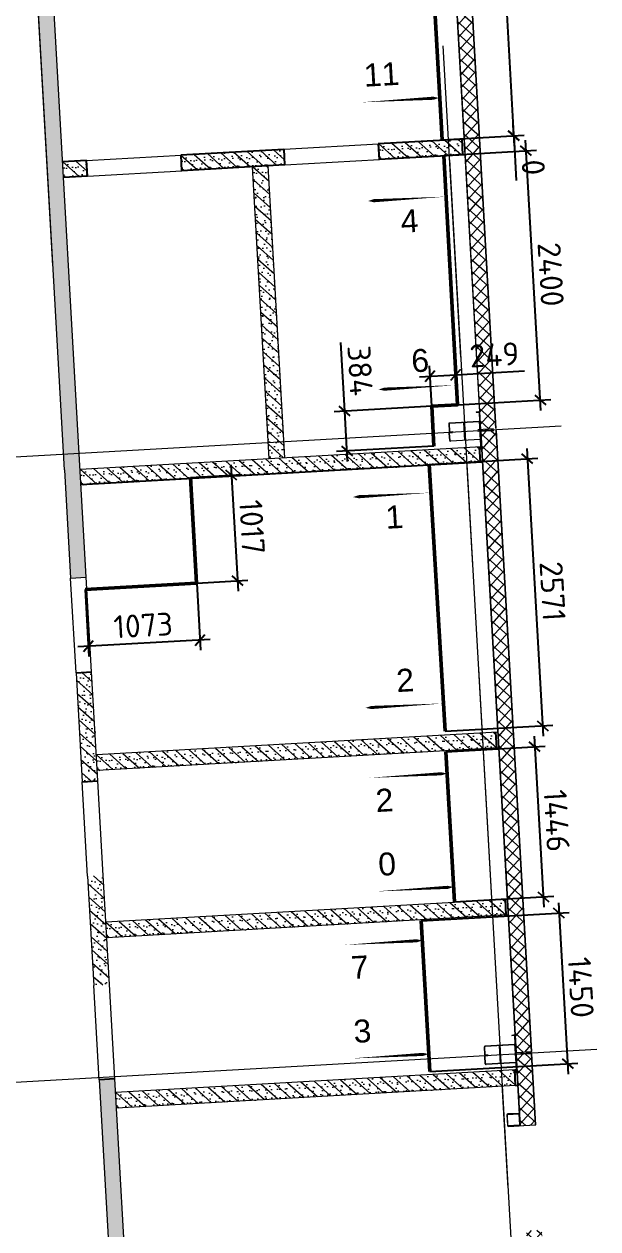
# Model space of a CAD drawing. Header units: metres. Extents: x 107714.6 to 107779.2, y 110780.1 to 110851.4.
# Drawn here: x 107726.1 to 107731.61, y 110809.56 to 110821.14 of the extents above; entities that cross this region are included whole.
import ezdxf
from ezdxf import colors
from ezdxf.entities.mleader import LeaderData, LeaderLine
from ezdxf.math import Vec2, Vec3

# ---------------------------------------------------------------- set-up
doc = ezdxf.new("R2010")
doc.units = ezdxf.units.M
doc.header["$PDMODE"] = 35
doc.header["$PDSIZE"] = 0.001
for name, pattern in [('_ШПТ__20_т__2_5__Линия сетки', [25, 20, -2.5, 0, -2.5]), ('CENTER', [50.8, 31.75, -6.35, 6.35, -6.35]), ('XKITLINE03', [6, 3, -1, 1, -1]), ('невидимаяX2', [19.05, 12.7, -6.35])]:
    doc.linetypes.add(name, pattern=pattern)
for name, color, linetype in [('2023.11.08_В_ОТКЛОНЕНИЯ', 7, 'Continuous'), ('_1-1_ Внутренние стены', 7, 'Continuous'), ('размеры факт', 7, 'Continuous')]:
    doc.layers.add(name, color=color, linetype=linetype)
for name, color, linetype, lineweight in [('Other', 250, 'Continuous', 0), ('ГКЛ', 250, 'Continuous', 50), ('ОСИ', 251, 'CENTER', 18), ('панели', 7, 'Continuous', 9), ('Размерные', 45, 'Continuous', 15), ('Стены', 7, 'Continuous', 18), ('Стены разрез', 7, 'Continuous', 30)]:
    doc.layers.add(name, color=color, linetype=linetype, lineweight=lineweight)
doc.layers.add('Вспомогательные', color=6, linetype='Continuous', plot=False)
doc.layers.add('Несущие колонны', color=7, linetype='Continuous', lineweight=18, true_color=0x800040)
doc.styles.add('AxeAndPointZ', font='arial.ttf')
doc.styles.add('GOST 2.304 type A', font='isocpeur.ttf')
doc.styles.add('ISOCPEUR', font='isocpeur.ttf', dxfattribs={"height": 375})
doc.dimstyles.new('ISO-25', dxfattribs={"dimtxt": 0.22, "dimasz": 0.1, "dimexe": 0.1, "dimexo": 0, "dimgap": 0.06, "dimtad": 1, "dimdec": 0, "dimlfac": 1000, "dimtxsty": 'GOST 2.304 type A', "dimblk": 'OBLIQUE', "dimcen": 2.5, "dimdle": 0.1, "dimadec": 0, "dimazin": 0, "dimtfac": 1, "dimtdec": 0, "dimtmove": 0, "dimatfit": 3, "dimfxl": 1, "dimarcsym": 0})
pattern_1 = [(318.25305, (107716.84761, 110843.49968), (0.0998763, 0.1119139), [])]
pattern_2 = [(318.25305, (107716.84761, 110843.49968), (0.05659657, 0.06341789), []), (48.25305, (107716.84761, 110843.49968), (-0.06341789, 0.05659657), [])]

# ---------------------------------------------------------------- blocks, each defined once
blk = doc.blocks.new('243_КолоннаНесущая_Труба_ГОСТ 30245-2003 - 120x120x5-V6-_О__L1_0_000_')
at = {"layer": 'Несущие колонны', "color": 7, "lineweight": 5}
for p, q in [((-60, 51), (-60, -51)), ((-55, -51), (-55, 51)), ((51, 60), (-51, 60)), ((-51, 55), (51, 55)), ((55, 51), (55, -51)), ((60, -51), (60, 51)), ((51, -55), (-51, -55)), ((-51, -60), (51, -60))]:
    blk.add_line(p, q, dxfattribs=at)
for centre, radius, start, end in [((-51, 51), 9, 90, 180), ((-51, 51), 4, 90, 180), ((51, 51), 9, 0, 90), ((51, 51), 4, 0, 90), ((-51, -51), 9, 180, 270), ((-51, -51), 4, 180, 270), ((51, -51), 4, 270, 0), ((51, -51), 9, 270, 360)]:
    blk.add_arc(centre, radius, start, end, dxfattribs=at)
blk = doc.blocks.new('к3')
at = {"color": 0, "linetype": 'ByBlock', "lineweight": -2, "ltscale": 200}
for p, q in [((4147418, 542806), (4147418, 542828)), ((4147421, 542806), (4147421, 542828)), ((4147426, 542836), (4147505, 542836)), ((4147426, 542833), (4147505, 542833)), ((4147510, 542828), (4147510, 542544)), ((4147513, 542828), (4147513, 542544)), ((4147683, 542828), (4147683, 542544)), ((4147686, 542828), (4147686, 542544)), ((4147770, 542836), (4147691, 542836)), ((4147770, 542833), (4147691, 542833)), ((4147775, 542806), (4147775, 542828)), ((4147778, 542806), (4147778, 542828)), ((4147418, 542806), (4147421, 542806)), ((4147778, 542806), (4147775, 542806)), ((4147518, 542539), (4147589, 542539)), ((4147518, 542536), (4147589, 542536)), ((4147594, 542544), (4147594, 542567)), ((4147594, 542567), (4147597, 542567)), ((4147597, 542544), (4147597, 542567)), ((4147599, 542544), (4147599, 542567)), ((4147602, 542567), (4147599, 542567)), ((4147602, 542544), (4147602, 542567)), ((4147678, 542539), (4147607, 542539)), ((4147678, 542536), (4147607, 542536))]:
    blk.add_line(p, q, dxfattribs=at)
for centre, radius, start, end in [((4147426, 542828), 8, 90, 180), ((4147426, 542828), 5, 90, 180), ((4147505, 542828), 8, 0, 90), ((4147505, 542828), 5, 0, 90), ((4147691, 542828), 8, 90, 180), ((4147691, 542828), 5, 90, 180), ((4147770, 542828), 8, 0, 90), ((4147770, 542828), 5, 0, 90), ((4147518, 542544), 8, 180, 270), ((4147518, 542544), 5, 180, 270), ((4147589, 542544), 8, 270, 0), ((4147589, 542544), 5, 270, 0), ((4147607, 542544), 8, 180, 270), ((4147607, 542544), 5, 180, 270), ((4147678, 542544), 5, 270, 0), ((4147678, 542544), 8, 270, 0)]:
    blk.add_arc(centre, radius, start, end, dxfattribs=at)
at = {"layer": 'Вспомогательные', "color": 0, "ltscale": 10}
for p, q in [((4147690, 542836), (4147505, 542836)), ((4147683, 542686), (4147513, 542686))]:
    blk.add_line(p, q, dxfattribs=at)
blk = doc.blocks.new('_Oblique')
at = {"color": 0, "linetype": 'ByBlock', "lineweight": -2}
blk.add_line((-0.5, -0.5), (0.5, 0.5), dxfattribs=at)
blk = doc.blocks.new('*D49')
at = {"layer": 'Defpoints', "color": 0, "lineweight": 9, "transparency": 16777216}
for p in [(107729.95, 110822.925), (107730.115, 110820.025, 0.021), (107730.801, 110820.064)]:
    blk.add_point(p, dxfattribs=at)
at = {"layer": 'ГКЛ', "color": 0, "lineweight": -2, "transparency": 16777216}
for p, q in [((107729.95, 110822.925), (107730.736, 110822.969)), ((107730.631, 110823.063), (107730.807, 110819.964)), ((107730.115, 110820.025), (107730.901, 110820.07))]:
    blk.add_line(p, q, dxfattribs=at)
at = {"layer": 'ГКЛ', "color": 0, "lineweight": -2, "transparency": 16777216, "xscale": 0.1, "yscale": 0.1, "zscale": 0.1}
for p, rotation in [((107730.636, 110822.964), 93.25304974487426), ((107730.801, 110820.064), 273.2530497448743)]:
    blk.add_blockref('_Oblique', p, dxfattribs=dict(at, rotation=rotation))
at = {"layer": 'ГКЛ', "color": 0, "lineweight": 9, "transparency": 16777216, "insert": (107730.888, 110821.524), "char_height": 0.22, "attachment_point": 5, "rotation": 273.253, "style": 'GOST 2.304 type A'}
blk.add_mtext('2904', dxfattribs=at)
blk = doc.blocks.new('*D50')
at = {"layer": 'Defpoints', "color": 0, "lineweight": 9, "transparency": 16777216}
for p in [(107730.115, 110820.025, 0.021), (107730.115, 110820.025, 0.021), (107730.803, 110820.064)]:
    blk.add_point(p, dxfattribs=at)
at = {"layer": 'ГКЛ', "color": 0, "lineweight": -2, "transparency": 16777216}
for p, q in [((107730.115, 110820.025), (107730.903, 110820.07)), ((107730.115, 110820.025), (107730.903, 110820.07)), ((107730.803, 110820.064), (107730.797, 110820.164)), ((107730.803, 110820.064), (107730.827, 110819.635))]:
    blk.add_line(p, q, dxfattribs=at)
at = {"layer": 'ГКЛ', "color": 0, "lineweight": -2, "transparency": 16777216, "xscale": 0.1, "yscale": 0.1, "zscale": 0.1}
for rotation in [273.2530497448743, 93.25304974487426]:
    blk.add_blockref('_Oblique', (107730.803, 110820.064), dxfattribs=dict(at, rotation=rotation))
at = {"layer": 'ГКЛ', "color": 0, "lineweight": 9, "transparency": 16777216, "insert": (107730.991, 110819.76), "char_height": 0.22, "attachment_point": 5, "rotation": 273.253, "style": 'GOST 2.304 type A'}
blk.add_mtext('0', dxfattribs=at)
blk = doc.blocks.new('*D53')
at = {"layer": 'Defpoints', "color": 0, "lineweight": 9, "transparency": 16777216}
for p in [(107730.246, 110817.766), (107730.014, 110817.464, -0.02), (107730.263, 110817.478, -0.02)]:
    blk.add_point(p, dxfattribs=at)
at = {"layer": 'ГКЛ', "color": 0, "lineweight": -2, "transparency": 16777216}
for p, q in [((107729.898, 110817.747), (107730.246, 110817.766)), ((107730.014, 110817.464), (107729.992, 110817.852)), ((107730.263, 110817.478), (107730.241, 110817.866)), ((107730.246, 110817.766), (107730.905, 110817.804))]:
    blk.add_line(p, q, dxfattribs=at)
at = {"layer": 'ГКЛ', "color": 0, "lineweight": -2, "transparency": 16777216, "xscale": 0.1, "yscale": 0.1, "zscale": 0.1}
for p, rotation in [((107729.998, 110817.752), 183.2530497448743), ((107730.246, 110817.766), 3.253049744874275)]:
    blk.add_blockref('_Oblique', p, dxfattribs=dict(at, rotation=rotation))
at = {"layer": 'ГКЛ', "color": 0, "lineweight": 9, "transparency": 16777216, "insert": (107730.616, 110817.958), "char_height": 0.22, "attachment_point": 5, "rotation": 3.253, "style": 'GOST 2.304 type A'}
blk.add_mtext('249', dxfattribs=at)
blk = doc.blocks.new('*D54')
at = {"layer": 'Defpoints', "color": 0, "lineweight": 9, "transparency": 16777216}
for p in [(107729.179, 110817.417), (107730.014, 110817.464, -0.02), (107730.036, 110817.081, -0.02)]:
    blk.add_point(p, dxfattribs=at)
at = {"layer": 'ГКЛ', "color": 0, "lineweight": -2, "transparency": 16777216}
for p, q in [((107729.179, 110817.417), (107729.141, 110818.076)), ((107730.014, 110817.464), (107729.079, 110817.411)), ((107729.206, 110816.933), (107729.179, 110817.417)), ((107730.036, 110817.081), (107729.101, 110817.027))]:
    blk.add_line(p, q, dxfattribs=at)
at = {"layer": 'ГКЛ', "color": 0, "lineweight": -2, "transparency": 16777216, "xscale": 0.1, "yscale": 0.1, "zscale": 0.1}
for p, rotation in [((107729.179, 110817.417), 93.25304974487426), ((107729.2, 110817.033), 273.2530497448743)]:
    blk.add_blockref('_Oblique', p, dxfattribs=dict(at, rotation=rotation))
at = {"layer": 'ГКЛ', "color": 0, "lineweight": 9, "transparency": 16777216, "insert": (107729.327, 110817.806), "char_height": 0.22, "attachment_point": 5, "rotation": 273.253, "style": 'GOST 2.304 type A'}
blk.add_mtext('384', dxfattribs=at)
blk = doc.blocks.new('*D55')
at = {"layer": 'Defpoints', "color": 0, "lineweight": 9, "transparency": 16777216}
for p in [(107730.13, 110819.875, -0.02), (107730.921, 110819.92), (107730.263, 110817.478)]:
    blk.add_point(p, dxfattribs=at)
at = {"layer": 'ГКЛ', "color": 0, "lineweight": -2, "transparency": 16777216}
for p, q in [((107731.063, 110817.423), (107730.915, 110820.02)), ((107730.13, 110819.875), (107731.021, 110819.925)), ((107730.263, 110817.478), (107731.157, 110817.529))]:
    blk.add_line(p, q, dxfattribs=at)
at = {"layer": 'ГКЛ', "color": 0, "lineweight": -2, "transparency": 16777216, "xscale": 0.1, "yscale": 0.1, "zscale": 0.1}
for p, rotation in [((107730.921, 110819.92), 93.25304974487426), ((107731.057, 110817.523), 273.2530497448743)]:
    blk.add_blockref('_Oblique', p, dxfattribs=dict(at, rotation=rotation))
at = {"layer": 'ГКЛ', "color": 0, "lineweight": 9, "transparency": 16777216, "insert": (107731.158, 110818.731), "char_height": 0.22, "attachment_point": 5, "rotation": 273.253, "style": 'GOST 2.304 type A'}
blk.add_mtext('2400', dxfattribs=at)
blk = doc.blocks.new('*D56')
at = {"layer": 'Defpoints', "color": 0, "lineweight": 9, "transparency": 16777216}
for p in [(107729.99, 110816.905, -0.02), (107730.144, 110814.339, -0.02), (107731.079, 110814.392)]:
    blk.add_point(p, dxfattribs=at)
at = {"layer": 'ГКЛ', "color": 0, "lineweight": -2, "transparency": 16777216}
for p, q in [((107730.928, 110817.059), (107731.085, 110814.292)), ((107729.99, 110816.905), (107731.033, 110816.965)), ((107730.144, 110814.339), (107731.179, 110814.398))]:
    blk.add_line(p, q, dxfattribs=at)
at = {"layer": 'ГКЛ', "color": 0, "lineweight": -2, "transparency": 16777216, "xscale": 0.1, "yscale": 0.1, "zscale": 0.1}
for p, rotation in [((107730.933, 110816.959), 93.25304974487426), ((107731.079, 110814.392), 273.2530497448743)]:
    blk.add_blockref('_Oblique', p, dxfattribs=dict(at, rotation=rotation))
at = {"layer": 'ГКЛ', "color": 0, "lineweight": 9, "transparency": 16777216, "insert": (107731.176, 110815.685), "char_height": 0.22, "attachment_point": 5, "rotation": 273.253, "style": 'GOST 2.304 type A'}
blk.add_mtext('2571', dxfattribs=at)
blk = doc.blocks.new('*D57')
at = {"layer": 'Defpoints', "color": 0, "lineweight": 9, "transparency": 16777216}
for p in [(107730.15, 110814.143, -0.008), (107730.232, 110812.699, -0.008), (107731.086, 110812.748)]:
    blk.add_point(p, dxfattribs=at)
at = {"layer": 'ГКЛ', "color": 0, "lineweight": -2, "transparency": 16777216}
for p, q in [((107730.999, 110814.291), (107731.092, 110812.648)), ((107730.15, 110814.143), (107731.104, 110814.197)), ((107730.232, 110812.699), (107731.186, 110812.753))]:
    blk.add_line(p, q, dxfattribs=at)
at = {"layer": 'ГКЛ', "color": 0, "lineweight": -2, "transparency": 16777216, "xscale": 0.1, "yscale": 0.1, "zscale": 0.1}
for p, rotation in [((107731.004, 110814.191), 93.25304974487426), ((107731.086, 110812.748), 273.2530497448743)]:
    blk.add_blockref('_Oblique', p, dxfattribs=dict(at, rotation=rotation))
at = {"layer": 'ГКЛ', "color": 0, "lineweight": 9, "transparency": 16777216, "insert": (107731.215, 110813.479), "char_height": 0.22, "attachment_point": 5, "rotation": 273.253, "style": 'GOST 2.304 type A'}
blk.add_mtext('1446', dxfattribs=at)
blk = doc.blocks.new('*D58')
at = {"layer": 'Defpoints', "color": 0, "lineweight": 9, "transparency": 16777216}
for p in [(107729.914, 110812.516, -0.037), (107729.996, 110811.069, -0.037), (107731.319, 110811.144)]:
    blk.add_point(p, dxfattribs=at)
at = {"layer": 'ГКЛ', "color": 0, "lineweight": -2, "transparency": 16777216}
for p, q in [((107731.231, 110812.691), (107731.324, 110811.044)), ((107729.914, 110812.516), (107731.336, 110812.597)), ((107729.996, 110811.069), (107731.419, 110811.149))]:
    blk.add_line(p, q, dxfattribs=at)
at = {"layer": 'ГКЛ', "color": 0, "lineweight": -2, "transparency": 16777216, "xscale": 0.1, "yscale": 0.1, "zscale": 0.1}
for p, rotation in [((107731.237, 110812.591), 93.25304974487426), ((107731.319, 110811.144), 273.2530497448743)]:
    blk.add_blockref('_Oblique', p, dxfattribs=dict(at, rotation=rotation))
at = {"layer": 'ГКЛ', "color": 0, "lineweight": 9, "transparency": 16777216, "insert": (107731.447, 110811.877), "char_height": 0.22, "attachment_point": 5, "rotation": 273.253, "style": 'GOST 2.304 type A'}
blk.add_mtext('1450', dxfattribs=at)
blk = doc.blocks.new('*D141')
at = {"layer": 'Defpoints', "color": 0, "lineweight": 9, "transparency": 16777216}
for p in [(107727.699, 110816.779, -0.008), (107728.148, 110815.786), (107727.757, 110815.763, -0.008)]:
    blk.add_point(p, dxfattribs=at)
at = {"layer": 'ГКЛ', "color": 0, "lineweight": -2, "transparency": 16777216}
for p, q in [((107728.085, 110816.901), (107728.154, 110815.686)), ((107727.699, 110816.779), (107728.19, 110816.807)), ((107727.757, 110815.763), (107728.248, 110815.791))]:
    blk.add_line(p, q, dxfattribs=at)
at = {"layer": 'ГКЛ', "color": 0, "lineweight": -2, "transparency": 16777216, "xscale": 0.1, "yscale": 0.1, "zscale": 0.1}
for p, rotation in [((107728.091, 110816.801), 93.25304974542452), ((107728.148, 110815.786), 273.2530497454246)]:
    blk.add_blockref('_Oblique', p, dxfattribs=dict(at, rotation=rotation))
at = {"layer": 'ГКЛ', "color": 0, "lineweight": 9, "transparency": 16777216, "insert": (107728.289, 110816.303), "char_height": 0.22, "attachment_point": 5, "rotation": 273.253, "style": 'GOST 2.304 type A'}
blk.add_mtext('1017', dxfattribs=at)
blk = doc.blocks.new('*D142')
at = {"layer": 'Defpoints', "color": 0, "lineweight": 9, "transparency": 16777216}
for p in [(107726.686, 110815.703, -0.008), (107727.757, 110815.763, -0.008), (107726.717, 110815.157)]:
    blk.add_point(p, dxfattribs=at)
at = {"layer": 'ГКЛ', "color": 0, "lineweight": -2, "transparency": 16777216}
for p, q in [((107726.686, 110815.703), (107726.722, 110815.057)), ((107727.757, 110815.763), (107727.794, 110815.118)), ((107727.888, 110815.223), (107726.617, 110815.151))]:
    blk.add_line(p, q, dxfattribs=at)
at = {"layer": 'ГКЛ', "color": 0, "lineweight": -2, "transparency": 16777216, "xscale": 0.1, "yscale": 0.1, "zscale": 0.1}
for p, rotation in [((107726.717, 110815.157), 183.2530497454245), ((107727.788, 110815.218), 3.253049745424548)]:
    blk.add_blockref('_Oblique', p, dxfattribs=dict(at, rotation=rotation))
at = {"layer": 'ГКЛ', "color": 0, "lineweight": 9, "transparency": 16777216, "insert": (107727.243, 110815.357), "char_height": 0.22, "attachment_point": 5, "rotation": 3.253, "style": 'GOST 2.304 type A'}
blk.add_mtext('1073', dxfattribs=at)

msp = doc.modelspace()

# ---------------------------------------------------------------- hatches: boundary and pattern name
at = {"layer": '_1-1_ Внутренние стены', "linetype": 'Continuous', "lineweight": 0, "true_color": 0x000000}
h = msp.add_hatch(dxfattribs=at)
h.set_pattern_fill('ГАЗОБЕТОН_0004', color=18, scale=0.001, angle=-86.74695, style=0, pattern_type=2)
h.set_pattern_definition([(318.25305, (107718.128995, 110778.43083), (0.05992578, 0.06714835), []), (3.25305, (107718.18892, 110778.49798), (-0.00459642, 0.08086948), [0, -0.054, 0, -0.081]), (68.25305, (107718.25607, 110778.438055), (0.07523517, -0.03001115), [0, -0.0396, 0, -0.0684])])
h.paths.add_polyline_path([(107726.3394, 110822.0988), (107726.1897, 110822.0903), (107726.5466, 110815.8104), (107726.6963, 110815.819)])
h = msp.add_hatch(dxfattribs=at)
h.set_pattern_fill('ГАЗОБЕТОН_0004', color=18, scale=0.001, angle=-86.74695, style=0, pattern_type=2)
h.set_pattern_definition([(318.25305, (107724.56691, 110776.50305), (0.05992578, 0.06714835), []), (3.25305, (107724.62683, 110776.5702), (-0.00459642, 0.08086948), [0, -0.054, 0, -0.081]), (68.25305, (107724.69398, 110776.510274), (0.07523517, -0.03001115), [0, -0.0396, 0, -0.0684])])
h.paths.add_polyline_path([(107729.5046, 110819.985), (107730.3032, 110820.0304), (107730.3117, 110819.8807), (107729.5131, 110819.8353)])
h = msp.add_hatch(dxfattribs=at)
h.set_pattern_fill('ГАЗОБЕТОН_0004', color=18, scale=0.001, angle=-86.74695, style=0, pattern_type=2)
h.set_pattern_definition([(318.25305, (107722.6676, 110776.3951), (0.05992578, 0.06714835), []), (3.25305, (107722.72752, 110776.46225), (-0.00459642, 0.08086948), [0, -0.054, 0, -0.081]), (68.25305, (107722.79467, 110776.40232), (0.07523517, -0.03001115), [0, -0.0396, 0, -0.0684])])
h.paths.add_polyline_path([(107727.6053, 110819.8771), (107728.5961, 110819.9334), (107728.6046, 110819.7836), (107727.6138, 110819.7273)])
h = msp.add_hatch(dxfattribs=at)
h.set_pattern_fill('ГАЗОБЕТОН_0004', color=18, scale=0.001, angle=-86.74695, style=0, pattern_type=2)
h.set_pattern_definition([(318.25305, (107721.53166, 110776.33054), (0.05992578, 0.06714835), []), (3.25305, (107721.59159, 110776.39768), (-0.00459642, 0.08086948), [0, -0.054, 0, -0.081]), (68.25305, (107721.658735, 110776.33776), (0.07523517, -0.03001115), [0, -0.0396, 0, -0.0684])])
h.paths.add_polyline_path([(107726.4694, 110819.8125), (107726.6988, 110819.8255), (107726.7073, 110819.6758), (107726.4779, 110819.6627)])
h = msp.add_hatch(dxfattribs=at)
h.set_pattern_fill('ГАЗОБЕТОН_0004', color=18, scale=0.001, angle=-86.74695, style=0, pattern_type=2)
h.set_pattern_definition([(318.25305, (107723.35701, 110776.28404), (0.05992578, 0.06714835), []), (3.25305, (107723.41694, 110776.35119), (-0.00459642, 0.08086948), [0, -0.054, 0, -0.081]), (68.25305, (107723.48409, 110776.291265), (0.07523517, -0.03001115), [0, -0.0396, 0, -0.0684])])
h.paths.add_polyline_path([(107728.2947, 110819.766), (107728.4445, 110819.7745), (107728.6039, 110816.9691), (107728.4542, 110816.9605)])
h = msp.add_hatch(dxfattribs=at)
h.set_pattern_fill('ГАЗОБЕТОН_0004', color=18, scale=0.001, angle=-86.74695, style=0, pattern_type=2)
h.set_pattern_definition([(318.25305, (107721.69963, 110773.375305), (0.05992578, 0.06714835), []), (3.25305, (107721.759555, 110773.44245), (-0.00459642, 0.08086948), [0, -0.054, 0, -0.081]), (68.25305, (107721.8267, 110773.38253), (0.07523517, -0.03001115), [0, -0.0396, 0, -0.0684])])
h.paths.add_polyline_path([(107726.6373, 110816.8573), (107730.4711, 110817.0752), (107730.4797, 110816.9254), (107726.6458, 110816.7075)])
h = msp.add_hatch(dxfattribs=at)
h.set_pattern_fill('ГАЗОБЕТОН_0004', color=18, scale=0.001, angle=-86.74695, style=0, pattern_type=2)
h.set_pattern_definition([(318.25305, (107718.5378, 110771.24245), (0.05992578, 0.06714835), []), (3.25305, (107718.59772, 110771.309596), (-0.00459642, 0.08086948), [0, -0.054, 0, -0.081]), (68.25305, (107718.66487, 110771.24967), (0.07523517, -0.03001115), [0, -0.0396, 0, -0.0684])])
h.paths.add_polyline_path([(107726.7482, 110814.9104), (107726.5985, 110814.9019), (107726.658, 110813.8536), (107726.8078, 110813.8621)])
h = msp.add_hatch(dxfattribs=at)
h.set_pattern_fill('ГАЗОБЕТОН_0004', color=18, scale=0.001, angle=-86.74695, style=0, pattern_type=2)
h.set_pattern_definition([(318.25305, (107721.85568, 110770.62974), (0.05992578, 0.06714835), []), (3.25305, (107721.91561, 110770.696885), (-0.00459642, 0.08086948), [0, -0.054, 0, -0.081]), (68.25305, (107721.982755, 110770.63696), (0.07523517, -0.03001115), [0, -0.0396, 0, -0.0684])])
h.paths.add_polyline_path([(107726.7934, 110814.1117), (107730.6272, 110814.3296), (107730.6357, 110814.1799), (107726.8019, 110813.9619)])
h = msp.add_hatch(dxfattribs=at)
h.set_pattern_fill('ГАЗОБЕТОН_0004', color=18, scale=0.001, angle=-86.74695, style=0, pattern_type=2)
h.set_pattern_definition([(318.25305, (107718.64902, 110769.28561), (0.05992578, 0.06714835), []), (3.25305, (107718.708946, 110769.35275), (-0.00459642, 0.08086948), [0, -0.054, 0, -0.081]), (68.25305, (107718.776094, 110769.29283), (0.07523517, -0.03001115), [0, -0.0396, 0, -0.0684])])
h.paths.add_polyline_path([(107726.8594, 110812.9536), (107726.7097, 110812.9451), (107726.7693, 110811.8968), (107726.919, 110811.9053)])
h = msp.add_hatch(dxfattribs=at)
h.set_pattern_fill('ГАЗОБЕТОН_0004', color=18, scale=0.001, angle=-86.74695, style=0, pattern_type=2)
h.set_pattern_definition([(318.25305, (107721.94704, 110769.02233), (0.05992578, 0.06714835), []), (3.25305, (107722.00697, 110769.08948), (-0.00459642, 0.08086948), [0, -0.054, 0, -0.081]), (68.25305, (107722.074116, 110769.02955), (0.07523517, -0.03001115), [0, -0.0396, 0, -0.0684])])
h.paths.add_polyline_path([(107726.8847, 110812.5043), (107730.7186, 110812.7222), (107730.7271, 110812.5724), (107726.8933, 110812.3545)])
h = msp.add_hatch(dxfattribs=at)
h.set_pattern_fill('ГАЗОБЕТОН_0004', color=18, scale=0.001, angle=-86.74695, style=0, pattern_type=2)
h.set_pattern_definition([(318.25305, (107722.040105, 110767.38497), (0.05992578, 0.06714835), []), (3.25305, (107722.10003, 110767.45212), (-0.00459642, 0.08086948), [0, -0.054, 0, -0.081]), (68.25305, (107722.16718, 110767.392196), (0.07523517, -0.03001115), [0, -0.0396, 0, -0.0684])])
h.paths.add_polyline_path([(107726.9778, 110810.8669), (107730.8116, 110811.0848), (107730.8201, 110810.9351), (107726.9863, 110810.7172)])
h = msp.add_hatch(dxfattribs=at)
h.set_pattern_fill('ГАЗОБЕТОН_0004', color=18, scale=0.001, angle=-86.74695, style=0, pattern_type=2)
h.set_pattern_definition([(318.25305, (107718.76001, 110767.32875), (0.05992578, 0.06714835), []), (3.25305, (107718.819936, 110767.3959), (-0.00459642, 0.08086948), [0, -0.054, 0, -0.081]), (68.25305, (107718.88708, 110767.33597), (0.07523517, -0.03001115), [0, -0.0396, 0, -0.0684])])
h.paths.add_polyline_path([(107726.9704, 110810.9967), (107726.8207, 110810.9882), (107727.2162, 110804.0295), (107727.3659, 110804.038)])
at = {"layer": 'панели', "lineweight": 9}
h = msp.add_hatch(dxfattribs=at)
h.set_pattern_fill('FP_5', color=256, scale=0.001, angle=-86.74695, style=0, pattern_type=2)
h.set_pattern_definition(pattern_2)
h.paths.add_polyline_path([(107730.4866, 110817.2413), (107730.6324, 110817.2496), (107730.2931, 110823.22), (107730.1473, 110823.2117), (107730.479, 110817.3757)], flags=0)
h = msp.add_hatch(dxfattribs=at)
h.set_pattern_fill('FP_4', color=256, scale=0.001, angle=-86.74695, style=0, pattern_type=2)
h.set_pattern_definition(pattern_1)
h.paths.add_polyline_path([(107730.6324, 110817.2496), (107730.6344, 110817.2497), (107730.2951, 110823.2201), (107730.2931, 110823.22), (107730.6248, 110817.384)], flags=0)
h = msp.add_hatch(dxfattribs=at)
h.set_pattern_fill('FP_4', color=256, scale=0.001, angle=-86.74695, style=0, pattern_type=2)
h.set_pattern_definition(pattern_1)
h.paths.add_polyline_path([(107730.8251, 110811.2509), (107730.8271, 110811.251), (107730.4878, 110817.2214), (107730.4858, 110817.2212), (107730.8173, 110811.3889)], flags=0)
h = msp.add_hatch(dxfattribs=at)
h.set_pattern_fill('FP_5', color=256, scale=0.001, angle=-86.74695, style=0, pattern_type=2)
h.set_pattern_definition(pattern_2)
h.paths.add_polyline_path([(107730.8271, 110811.251), (107730.9729, 110811.2593), (107730.6335, 110817.2296), (107730.4878, 110817.2214), (107730.8193, 110811.389)], flags=0)
h = msp.add_hatch(dxfattribs=at)
h.set_pattern_fill('FP_4', color=256, scale=0.001, angle=-86.74695, style=0, pattern_type=2)
h.set_pattern_definition(pattern_1)
h.paths.add_polyline_path([(107730.9729, 110811.2593), (107730.9749, 110811.2594), (107730.6355, 110817.2298), (107730.6335, 110817.2296), (107730.965, 110811.3973)], flags=0)
h = msp.add_hatch(dxfattribs=at)
h.set_pattern_fill('FP_5', color=256, scale=0.001, angle=-86.74695, style=0, pattern_type=2)
h.set_pattern_definition(pattern_2)
h.paths.add_polyline_path([(107731.1676, 110805.2607), (107731.3134, 110805.2689), (107731.0702, 110809.547), (107730.9244, 110809.5388), (107731.1243, 110806.0217)], flags=0)
h.paths.add_polyline_path([(107730.8671, 110810.5471), (107731.0129, 110810.5554), (107730.974, 110811.2393), (107730.8283, 110811.231), (107730.8427, 110810.9762)], flags=0)
h = msp.add_hatch(dxfattribs=at)
h.set_pattern_fill('FP_4', color=256, scale=0.001, angle=-86.74695, style=0, pattern_type=2)
h.set_pattern_definition(pattern_1)
h.paths.add_polyline_path([(107731.3134, 110805.2689), (107731.3154, 110805.2691), (107731.0722, 110809.5472), (107731.0702, 110809.547), (107731.2701, 110806.03)], flags=0)
h.paths.add_polyline_path([(107731.0129, 110810.5554), (107731.0149, 110810.5555), (107730.976, 110811.2394), (107730.974, 110811.2393), (107730.9885, 110810.9845)], flags=0)

# ---------------------------------------------------------------- linework, layer by layer
for points in [[(107730.3231, 110820.0315), (107729.5016, 110819.9849)], [(107729.5131, 110819.8353), (107729.5046, 110819.985)], [(107730.3032, 110820.0304), (107730.3117, 110819.8807)], [(107730.3032, 110820.0304), (107730.3117, 110819.8807)], [(107728.5931, 110819.9332), (107727.6053, 110819.8771)], [(107727.6158, 110819.7274), (107727.6073, 110819.8772)], [(107728.6046, 110819.7836), (107728.5961, 110819.9334)], [(107730.3317, 110819.8818), (107729.5101, 110819.8351)], [(107726.6988, 110819.8255), (107726.4694, 110819.8125)], [(107726.7073, 110819.6758), (107726.6988, 110819.8255)], [(107728.6016, 110819.7835), (107727.6138, 110819.7273)], [(107726.7073, 110819.6758), (107726.4779, 110819.6627)], [(107730.4711, 110817.0752), (107730.4797, 110816.9254)], [(107730.4996, 110816.9266), (107726.6458, 110816.7075)], [(107726.5982, 110814.9019), (107726.748, 110814.9104)], [(107730.6272, 110814.3296), (107730.6357, 110814.1799)], [(107726.6578, 110813.8536), (107726.8076, 110813.8621)], [(107730.7186, 110812.7222), (107730.7271, 110812.5724)], [(107730.8116, 110811.0848), (107730.8316, 110811.086)], [(107730.8201, 110810.9351), (107730.8116, 110811.0848)], [(107726.9704, 110810.9967), (107726.8207, 110810.9882)], [(107730.8201, 110810.9351), (107730.8401, 110810.9362)]]:
    msp.add_lwpolyline(points)
at = {"layer": '2023.11.08_В_ОТКЛОНЕНИЯ'}
msp.add_lwpolyline([(107729.3361, 110820.385, 0, 0, 0), (107730.0849, 110820.4276, 0, 0.16, 0), (107729.7854, 110820.4106, 0.03, 0.03, 0), (107729.3361, 110820.385, 0, 0, 0)], format="xyseb", dxfattribs=at)
for points, elevation in [([(107730.1521, 110819.4786, 0, 0, 0), (107729.4033, 110819.4361, 0, 0.16, 0), (107729.7028, 110819.4531, 0.03, 0.03, 0), (107730.1521, 110819.4786, 0, 0, 0)], -0.02), ([(107730.2523, 110817.6671, 0, 0, 0), (107729.5035, 110817.6245, 0, 0.16, 0), (107729.803, 110817.6416, 0.03, 0.03, 0), (107730.2523, 110817.6671, 0, 0, 0)], -0.02), ([(107730.0061, 110816.6332, 0, 0, 0), (107729.2573, 110816.5906, 0, 0.16, 0), (107729.5568, 110816.6076, 0.03, 0.03, 0), (107730.0061, 110816.6332, 0, 0, 0)], -0.02), ([(107730.1278, 110814.607, 0, 0, 0), (107729.379, 110814.5645, 0, 0.16, 0), (107729.6785, 110814.5815, 0.03, 0.03, 0), (107730.1278, 110814.607, 0, 0, 0)], -0.02), ([(107729.4128, 110813.8912, 0, 0, 0), (107730.1616, 110813.9337, 0, 0.16, 0), (107729.8621, 110813.9167, 0.03, 0.03, 0), (107729.4128, 110813.8912, 0, 0, 0)], -0.008), ([(107729.4748, 110812.7994, 0, 0, 0), (107730.2236, 110812.842, 0, 0.16, 0), (107729.9241, 110812.825, 0.03, 0.03, 0), (107729.4748, 110812.7994, 0, 0, 0)], -0.008), ([(107729.1756, 110812.2855, 0, 0, 0), (107729.9244, 110812.3281, 0, 0.16, 0), (107729.6248, 110812.3111, 0.03, 0.03, 0), (107729.1756, 110812.2855, 0, 0, 0)], -0.037), ([(107729.2376, 110811.1938, 0, 0, 0), (107729.9864, 110811.2364, 0, 0.16, 0), (107729.6869, 110811.2193, 0.03, 0.03, 0), (107729.2376, 110811.1938, 0, 0, 0)], -0.037)]:
    msp.add_lwpolyline(points, format="xyseb", dxfattribs=dict(at, elevation=elevation))
at = {"layer": 'Other', "linetype": 'XKITLINE03', "lineweight": 15}
msp.add_line((107728.76, 110844.8903), (107731.3824, 110798.752), dxfattribs=at)
at = {"layer": 'ГКЛ', "lineweight": 50}
for points, elevation in [([(107729.9505, 110822.9246), (107730.1152, 110820.0253)], 0.021), ([(107730.1302, 110819.8749), (107730.2627, 110817.4785), (107730.0141, 110817.4644), (107730.0359, 110817.0806)], -0.02), ([(107729.9897, 110816.9055), (107730.1439, 110814.3391)], -0.02), ([(107727.6991, 110816.7788), (107727.7568, 110815.7634), (107726.6856, 110815.7025)], -0.008), ([(107730.1497, 110814.1426), (107730.2318, 110812.6989)], -0.008), ([(107729.9137, 110812.5162), (107729.996, 110811.0685)], -0.037)]:
    msp.add_lwpolyline(points, dxfattribs=dict(at, elevation=elevation))
at = {"layer": 'ОСИ', "linetype": '_ШПТ__20_т__2_5__Линия сетки'}
for p, q in [((107728.76, 110844.8903), (107731.4531, 110797.5077)), ((107716.919, 110816.4602), (107731.2587, 110817.2752)), ((107717.2595, 110810.4698), (107731.5991, 110811.2849))]:
    msp.add_line(p, q, dxfattribs=at)
at = {"layer": 'панели'}
for p, q in [((107730.1453, 110823.2116), (107730.4846, 110817.2412)), ((107730.6344, 110817.2497), (107730.2951, 110823.2201)), ((107730.4597, 110817.2398), (107730.6094, 110817.2483)), ((107730.6106, 110817.2283), (107730.4608, 110817.2198)), ((107730.4858, 110817.2212), (107730.8251, 110811.2509)), ((107730.9749, 110811.2594), (107730.6355, 110817.2298)), ((107730.8251, 110811.2509), (107730.9749, 110811.2594)), ((107730.976, 110811.2394), (107730.8263, 110811.2309)), ((107730.8263, 110811.2309), (107730.8588, 110810.6578)), ((107731.0149, 110810.5555), (107730.976, 110811.2394)), ((107730.8402, 110810.5456), (107731.015, 110810.5555)), ((107730.8646, 110810.556), (107730.8651, 110810.547))]:
    msp.add_line(p, q, dxfattribs=at)
at = {"layer": 'панели', "lineweight": 9}
for p, q in [((107730.4866, 110817.2413), (107730.1473, 110823.2117)), ((107730.6324, 110817.2496), (107730.2931, 110823.22)), ((107730.8271, 110811.251), (107730.4878, 110817.2214)), ((107730.9729, 110811.2593), (107730.6335, 110817.2296)), ((107730.8671, 110810.5471), (107730.8283, 110811.231)), ((107731.0129, 110810.5554), (107730.974, 110811.2393))]:
    msp.add_line(p, q, dxfattribs=at)
at = {"layer": 'Стены', "lineweight": 18}
for points in [[(107726.3746, 110818.8361), (107726.1897, 110822.0903)], [(107726.3758, 110818.8161), (107726.1908, 110822.0703)], [(107726.6963, 110815.819), (107726.3394, 110822.0988)], [(107728.4542, 110816.9605), (107728.2947, 110819.766)], [(107728.6039, 110816.9691), (107728.4445, 110819.7745)], [(107726.4875, 110816.8539), (107726.3748, 110818.8362)], [(107726.4873, 110816.8538), (107726.4263, 110817.9275)], [(107726.5466, 110815.8104), (107726.6963, 110815.819)], [(107726.8076, 110813.8621), (107726.748, 110814.9104)], [(107730.6472, 110814.3307), (107726.7934, 110814.1117)], [(107730.6557, 110814.181), (107726.8019, 110813.9619)], [(107726.9188, 110811.9053), (107726.8592, 110812.9536)], [(107730.7385, 110812.7233), (107726.8847, 110812.5043)], [(107730.747, 110812.5736), (107726.8933, 110812.3545)], [(107730.8116, 110811.0848), (107726.9778, 110810.8669)], [(107730.808, 110811.0596), (107730.8026, 110811.0593)], [(107727.3659, 110804.038), (107726.9704, 110810.9967)], [(107730.8201, 110810.9351), (107726.9863, 110810.7172)]]:
    msp.add_lwpolyline(points, dxfattribs=at)
at = {"layer": 'Стены', "linetype": 'невидимаяX2'}
for points in [[(107728.5961, 110819.9334), (107729.5046, 110819.985)], [(107726.6988, 110819.8255), (107727.6073, 110819.8772)], [(107726.7073, 110819.6758), (107727.6158, 110819.7274)], [(107728.6046, 110819.7836), (107729.5131, 110819.8353)], [(107726.5982, 110814.9019), (107726.5466, 110815.8104)], [(107726.748, 110814.9104), (107726.6963, 110815.819)], [(107726.7094, 110812.9451), (107726.6578, 110813.8536)], [(107726.8592, 110812.9536), (107726.8076, 110813.8621)], [(107726.8207, 110810.9882), (107726.769, 110811.8968)], [(107726.9704, 110810.9967), (107726.9188, 110811.9053)]]:
    msp.add_lwpolyline(points, dxfattribs=at)
at = {"layer": 'Стены'}
for points in [[(107726.6373, 110816.8573), (107730.4911, 110817.0763)], [(107726.4873, 110816.8538), (107726.5466, 110815.8104)], [(107730.4996, 110816.9266), (107726.6458, 110816.7075)], [(107726.5982, 110814.9019), (107726.6578, 110813.8536)], [(107726.7094, 110812.9451), (107726.769, 110811.8968)], [(107726.8207, 110810.9882), (107727.1526, 110805.1476)]]:
    msp.add_lwpolyline(points, dxfattribs=at)
at = {"layer": 'Стены разрез', "lineweight": 5}
for p, q in [((107730.1424, 110823.2114), (107730.4817, 110817.241)), ((107730.6315, 110817.2496), (107730.2922, 110823.2199)), ((107730.4568, 110817.2396), (107730.6065, 110817.2481)), ((107730.6077, 110817.2282), (107730.4579, 110817.2197)), ((107730.4829, 110817.2211), (107730.8222, 110811.2507)), ((107730.972, 110811.2592), (107730.6326, 110817.2296)), ((107730.8222, 110811.2507), (107730.972, 110811.2592)), ((107730.9731, 110811.2393), (107730.8234, 110811.2307)), ((107730.8234, 110811.2307), (107730.8559, 110810.6577)), ((107731.012, 110810.5554), (107730.9731, 110811.2393)), ((107730.8373, 110810.5454), (107731.0121, 110810.5554)), ((107730.8617, 110810.5558), (107730.8622, 110810.5469))]:
    msp.add_line(p, q, dxfattribs=at)

# ---------------------------------------------------------------- block references
at = {"layer": 'Несущие колонны', "color": 7, "xscale": 0.0009999999999999998, "yscale": 0.0009999999999999998, "zscale": 0.0009999999999999998, "rotation": 273.2530497448619}
msp.add_blockref('243_КолоннаНесущая_Труба_ГОСТ 30245-2003 - 120x120x5-V6-_О__L1_0_000_', (107730.7989, 110810.6034), dxfattribs=at)
at = {"layer": 'Размерные', "color": 0, "xscale": 0.0009999999999999998, "yscale": 0.0009999999999999998, "zscale": 0.0009999999999999998, "rotation": 273.2530497448619}
for p in [(106953.1615, 114927.3419), (106953.502, 114921.3515)]:
    msp.add_blockref('к3', p, dxfattribs=at)

# ---------------------------------------------------------------- texts
at = {"layer": '2023.11.08_В_ОТКЛОНЕНИЯ', "style": 'AxeAndPointZ'}
for s, p in [('11', (107729.3681, 110820.5346)), ('4', (107729.7224, 110819.1305, -0.02)), ('6', (107729.8242, 110817.7889, -0.02)), ('1', (107729.5764, 110816.285, -0.02)), ('2', (107729.6803, 110814.7154, -0.02)), ('2', (107729.4814, 110813.5622, -0.008)), ('0', (107729.5068, 110812.949, -0.008)), ('7', (107729.2442, 110811.9566, -0.037)), ('3', (107729.2696, 110811.3434, -0.037))]:
    msp.add_text(s, height=0.22, rotation=3.25305, dxfattribs=at).set_placement(p)

# ---------------------------------------------------------------- dimensions: what is measured, and where the dimension line sits
at = {"layer": 'ГКЛ', "lineweight": 9}
for base, p1, p2, angle, picture, middle in [((107730.8011, 110820.0643), (107729.9505, 110822.9246), (107730.1152, 110820.0253, 0.021), 273.25305, '*D49', (107730.8884, 110821.5236)), ((107730.8030612073, 110820.0644045364), (107730.1152440518, 110820.0253107185, 0.021), (107730.1152440518, 110820.0253107185, 0.021), 273.2530497449, '*D50', (107730.990662246, 110819.7595589192)), ((107730.9207, 110819.9198), (107730.2627, 110817.4782), (107730.1302, 110819.8749, -0.02), 273.25305, '*D55', (107731.1585, 110818.7312)), ((107730.2463, 110817.7665), (107730.0141, 110817.4644, -0.02), (107730.2627, 110817.4782, -0.02), 3.25305, '*D53', (107730.6161, 110817.9578)), ((107729.1786, 110817.4169), (107730.0359, 110817.0806, -0.02), (107730.0141, 110817.4644, -0.02), 273.25305, '*D54', (107729.3267, 110817.806)), ((107731.0793, 110814.3922), (107729.9897, 110816.9055, -0.02), (107730.1439, 110814.3391, -0.02), 273.25305, '*D56', (107731.1761, 110815.6853)), ((107728.1483, 110815.7857), (107727.6991, 110816.7788, -0.008), (107727.7568, 110815.7634, -0.008), 273.25305, '*D141', (107728.2891, 110816.303)), ((107726.7166, 110815.1566), (107727.7568, 110815.7634, -0.008), (107726.6856, 110815.7025, -0.008), 3.25305, '*D142', (107727.2426, 110815.3568)), ((107731.0863, 110812.7475), (107730.1497, 110814.1426, -0.008), (107730.2318, 110812.6989, -0.008), 273.25305, '*D57', (107731.215, 110813.479)), ((107731.3188, 110811.1437), (107729.9137, 110812.5162, -0.037), (107729.996, 110811.0685, -0.037), 273.25305, '*D58', (107731.4474, 110811.8772))]:
    dim = msp.add_linear_dim(base=base, p1=p1, p2=p2, angle=angle, dimstyle='ISO-25', dxfattribs=at)
    dim.commit()
    dim.dimension.update_dxf_attribs({"geometry": picture, "text_midpoint": middle})

# ---------------------------------------------------------------- leaders
at = {"layer": 'размеры факт'}
ml = msp.add_multileader_mtext('Standard', dxfattribs=at)
ml.set_content('Проем\\P0.82х2.10', color=256, style='ISOCPEUR')
ml.set_leader_properties(lineweight=5)
ml.build(insert=Vec2(0, 0))
ml.multileader.update_dxf_attribs({"has_dogleg": 0, "text_left_attachment_type": 6, "text_right_attachment_type": 6, "arrow_head_size": 0.1})
ctx = ml.context
ctx.base_point, ctx.char_height, ctx.arrow_head_size, ctx.landing_gap_size, ctx.plane_origin, ctx.plane_x_axis, ctx.plane_y_axis = Vec3(107727.0098, 110827.7451), 0.22, 0.1, 0.1, Vec3(107727.4927, 110826.3552), Vec3(0.0567459, -0.9983887), Vec3(0.9983887, 0.0567459)
ctx.left_attachment, ctx.right_attachment, ctx.text_align_type = 6, 6, 2
notes = []
notes.append((ctx, [(1, (1, 1, 0), (107727.5388, 110818.4381), (-0.0567459, 0.9983887), 8, [(0, [(107728.5189, 110826.5627)], 0, [])])]))
ctx.mtext.insert, ctx.mtext.text_direction, ctx.mtext.alignment, ctx.mtext.flow_direction = Vec3(107727.3427, 110826.54), Vec3(0.0567459, -0.9983887), 3, 5
for ctx, leaders in notes:
    for number, flags, end, landing, length, lines in leaders:
        leader = LeaderData()
        leader.index, (leader.has_last_leader_line, leader.has_dogleg_vector, leader.attachment_direction) = number, flags
        leader.last_leader_point, leader.dogleg_vector, leader.dogleg_length = Vec3(end), Vec3(landing), length
        for number, points, colour, breaks in lines:
            line = LeaderLine()
            line.index, line.vertices, line.color, line.breaks = number, Vec3.list(points), colors.encode_raw_color(colour), breaks
            leader.lines.append(line)
        ctx.leaders.append(leader)

doc.saveas('drawing.dxf')
